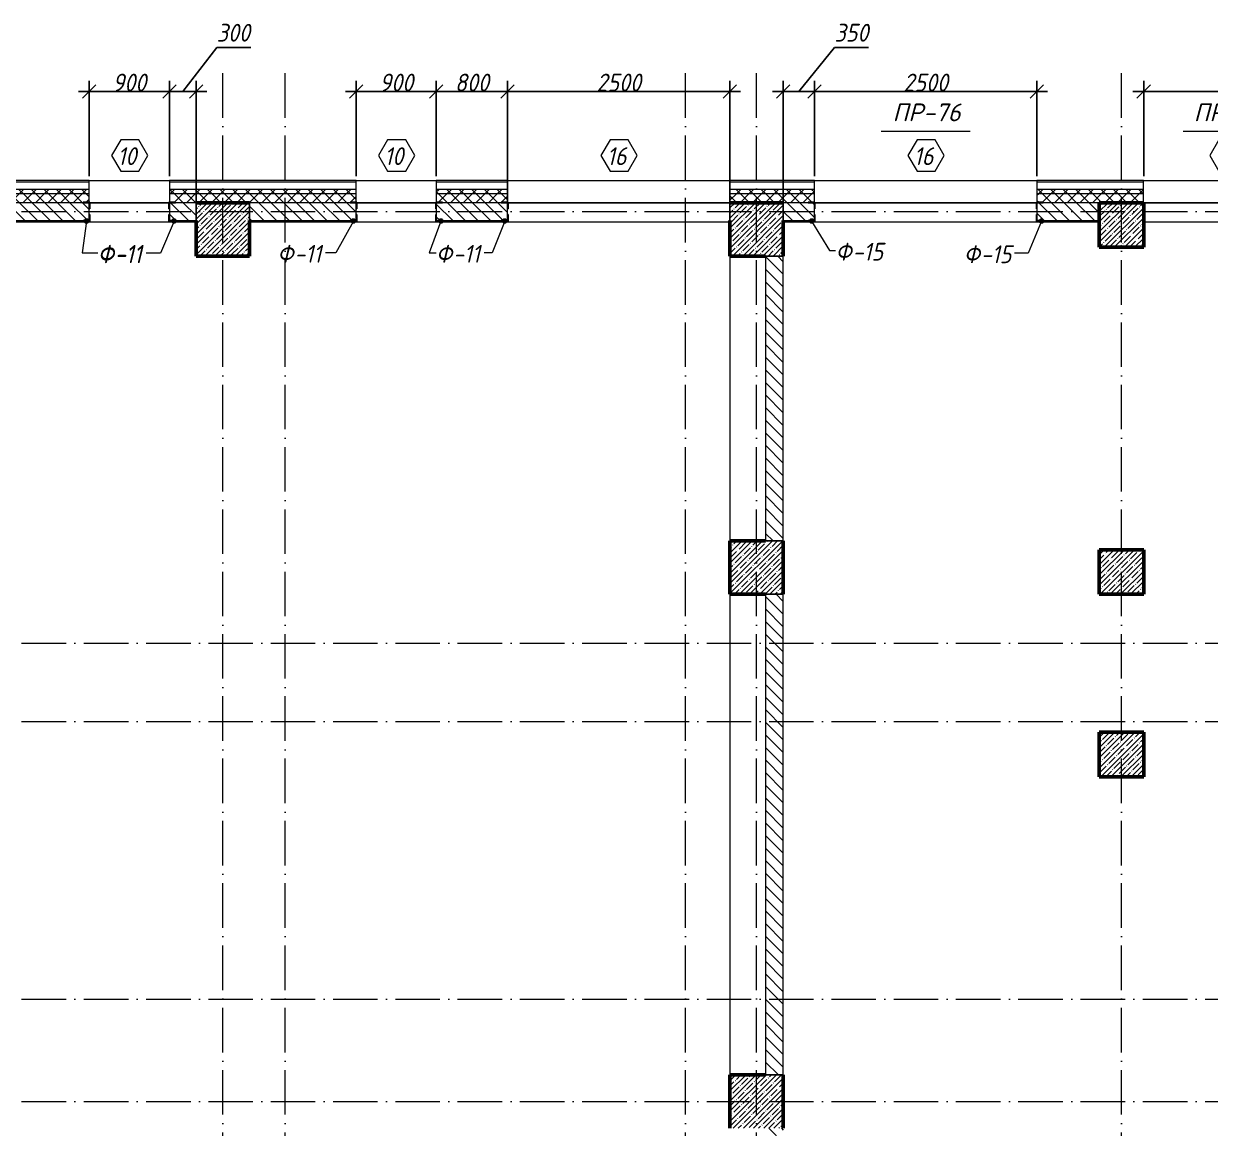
# Model space of a CAD drawing. Header units: millimetres. Extents: x -269418 to 201924, y -5890 to 98643.
# Drawn here: x 58223 to 71559, y 16700 to 29111 of the extents above; entities that cross this region are included whole.
import ezdxf

# ---------------------------------------------------------------- set-up
doc = ezdxf.new("R2010")
doc.units = ezdxf.units.MM
doc.linetypes.add('50_200_ШТРИХ_1Т_ш5_п1_п1_', pattern=[700, 500, -100, 0, -100])
for name, color, linetype, lineweight in [('A-ANNO-DIMS', 7, 'Continuous', 9), ('A-DETL', 7, 'Continuous', 9), ('A-FLOR', 7, 'Continuous', 9), ('A-GENM-1', 7, 'Continuous', 25), ('A-GENM-IDEN', 7, 'Continuous', 9), ('A-GLAZ-IDEN', 7, 'Continuous', 9), ('A-WALL', 7, 'Continuous', 5), ('A-WALL-1', 7, 'Continuous', 9), ('A-WALL-FNSH-1', 7, 'Continuous', 9), ('A-WALL-PATT-2', 7, 'Continuous', 5), ('I-WALL', 7, 'Continuous', 5), ('S-COLS', 7, 'Continuous', 9), ('S-COLS-1', 7, 'Continuous', 5), ('S-COLS-2', 7, 'Continuous', 50), ('Оси-1', 7, '50_200_ШТРИХ_1Т_ш5_п1_п1_', 9)]:
    doc.layers.add(name, color=color, linetype=linetype, lineweight=lineweight)
for name, color, linetype, lineweight, true_color in [('A-WALL-2', 7, 'Continuous', 13, 0xce0000), ('A-WALL-5', 7, 'Continuous', 5, 0xce0000), ('A-WALL-FNSH-2', 7, 'Continuous', 13, 0xce0000), ('A-WALL-PATT-1', 7, 'Continuous', 5, 0xce0000)]:
    doc.layers.add(name, color=color, linetype=linetype, lineweight=lineweight, true_color=true_color)
doc.styles.add('ISOCPEUR_I_2', font='isocpeui.ttf', dxfattribs={"width": 0.9, "height": 200})
doc.styles.add('ISOCPEUR_I_4', font='isocpeui.ttf', dxfattribs={"height": 200})
doc.dimstyles.new('ISO-2_0_0_9К_СРЕДНИЙ_1', dxfattribs={"dimscale": 304.8, "dimtxt": 199.196235, "dimasz": 0.492126, "dimexe": 0.393701, "dimexo": 0, "dimgap": 0, "dimtad": 1, "dimdec": 0, "dimzin": 0, "dimdsep": 46, "dimtxsty": 'ISOCPEUR_I_2', "dimblk1": 'OBLIQUE', "dimblk2": 'OBLIQUE', "dimsah": 1, "dimcen": 0.09, "dimdle": 0.393701, "dimazin": 0, "dimtfac": 1, "dimtdec": 4, "dimtix": 1, "dimtmove": 1, "dimatfit": 3, "dimfxl": 1, "dimtvp": 1, "dimtolj": 1, "dimtzin": 0, "dimarcsym": 2})
doc.dimstyles.new('ISO-2_0_0_9К_СРЕДНИЙ_2', dxfattribs={"dimscale": 304.8, "dimtxt": 199.196235, "dimasz": 0.492126, "dimexe": 0.393701, "dimexo": 0, "dimgap": 0, "dimtad": 1, "dimdec": 0, "dimzin": 0, "dimdsep": 46, "dimtxsty": 'ISOCPEUR_I_2', "dimblk1": 'OBLIQUE', "dimblk2": 'OBLIQUE', "dimsah": 1, "dimcen": 0.09, "dimdle": 0.393701, "dimazin": 0, "dimtfac": 1, "dimtdec": 4, "dimtix": 1, "dimtmove": 0, "dimatfit": 3, "dimfxl": 1, "dimtvp": 1, "dimtolj": 1, "dimtzin": 0, "dimarcsym": 2})
doc.dimstyles.new('ISO-2_0_0_9К_СРЕДНИЙ_ФОН', dxfattribs={"dimscale": 304.8, "dimtxt": 199.196235, "dimasz": 0.492126, "dimexe": 0.393701, "dimexo": 0, "dimgap": 0.164042, "dimtad": 1, "dimdec": 0, "dimdsep": 46, "dimtxsty": 'ISOCPEUR_I_2', "dimblk1": 'OBLIQUE', "dimblk2": 'OBLIQUE', "dimsah": 1, "dimcen": 0.09, "dimdle": 0.393701, "dimazin": 0, "dimtfac": 1, "dimtdec": 4, "dimtix": 1, "dimtmove": 0, "dimatfit": 3, "dimfxl": 1, "dimtvp": 1, "dimtfill": 1, "dimtolj": 1, "dimtzin": 0, "dimarcsym": 2})
pattern_1 = [(45, (0, 0), (-70.71068, 70.71068), []), (135, (0, 0), (-70.71068, -70.71068), [])]
pattern_2 = [(45, (0, 0), (-57.02463, 57.02463), []), (45, (57.025, 0), (-57.02463, 57.02463), [100.806, -20.161, 3.353, -16.808])]
pattern_3 = [(135, (0, 0), (-70.71068, -70.71068), [])]

# ---------------------------------------------------------------- blocks, each defined once
blk = doc.blocks.new('Колонна_Несущая_Прямоугольное сечение - Вн_ЖБ_500х500-V90-АР1_1_Кладочный план 3 этажа')
at = {"layer": 'S-COLS-1'}
h = blk.add_hatch(dxfattribs=at)
h.set_pattern_fill('FP_76', color=256, style=0, pattern_type=2)
h.set_pattern_definition([(45, (-70560, -22950), (-57.02463, 57.02463), []), (45, (-70502.975, -22950), (-57.02463, 57.02463), [100.806, -20.161, 3.353, -16.808])])
h.paths.add_polyline_path([(-250, -250), (250, -250), (250, 250), (-250, 250)], flags=0)
at = {"layer": 'S-COLS-2'}
for p, q in [((250, 250), (-250, 250)), ((-250, 250), (-250, -250)), ((250, -250), (250, 250)), ((-250, -250), (250, -250))]:
    blk.add_line(p, q, dxfattribs=at)
blk = doc.blocks.new('Колонна_Несущая_Прямоугольное сечение - Вн_ЖБ_500х500-V92-АР1_1_Кладочный план 3 этажа')
at = {"layer": 'S-COLS-1'}
h = blk.add_hatch(dxfattribs=at)
h.set_pattern_fill('FP_78', color=256, style=0, pattern_type=2)
h.set_pattern_definition([(45, (-70560, -26850), (-57.02463, 57.02463), []), (45, (-70502.975, -26850), (-57.02463, 57.02463), [100.806, -20.161, 3.353, -16.808])])
h.paths.add_polyline_path([(-250, -250), (250, -250), (250, 250), (-250, 250), (-250, -179)], flags=0)
at = {"layer": 'S-COLS-2'}
for p, q in [((250, 250), (-250, 250)), ((-250, 250), (-250, -250)), ((250, -250), (250, 250)), ((-250, -250), (250, -250))]:
    blk.add_line(p, q, dxfattribs=at)
blk = doc.blocks.new('Колонна_Несущая_Прямоугольное сечение - Вн_ЖБ_500х500-V101-АР1_1_Кладочный план 3 этажа')
at = {"layer": 'S-COLS-1'}
h = blk.add_hatch(dxfattribs=at)
h.set_pattern_fill('FP_87', color=256, style=0, pattern_type=2)
h.set_pattern_definition([(45, (-70560, -20900), (-57.02463, 57.02463), []), (45, (-70502.975, -20900), (-57.02463, 57.02463), [100.806, -20.161, 3.353, -16.808])])
h.paths.add_polyline_path([(-250, -250), (250, -250), (250, 250), (-250, 250)], flags=0)
at = {"layer": 'S-COLS-2'}
for p, q in [((250, 250), (-250, 250)), ((-250, 250), (-250, -250)), ((250, -250), (250, 250)), ((-250, -250), (250, -250))]:
    blk.add_line(p, q, dxfattribs=at)
blk = doc.blocks.new('Фахверк_СКБ_Уголок - Ф-11_200х2500 h-28441216-АР1_1_Кладочный план 3 этажа')
at = {"layer": 'A-GENM-1'}
for p, q in [((200, 156), (125, 156)), ((125, 156), (125, 81)), ((131, 81), (131, 150)), ((131, 150), (200, 150)), ((200, 150), (200, 156)), ((125, 81), (131, 81)), ((131, 19), (125, 19)), ((125, 19), (125, -56)), ((131, -50), (131, 19)), ((125, -56), (200, -56)), ((200, -50), (131, -50)), ((200, -56), (200, -50))]:
    blk.add_line(p, q, dxfattribs=at)
blk = doc.blocks.new('Фахверк_СКБ_Уголок - Ф-15_200х4030 h-31747211-АР1_1_Кладочный план 3 этажа')
at = {"layer": 'A-GENM-1'}
for p, q in [((200, 156), (125, 156)), ((125, 156), (125, 81)), ((131, 81), (131, 150)), ((131, 150), (200, 150)), ((200, 150), (200, 156)), ((125, 81), (131, 81)), ((131, 19), (125, 19)), ((125, 19), (125, -56)), ((131, -50), (131, 19)), ((125, -56), (200, -56)), ((200, -50), (131, -50)), ((200, -56), (200, -50))]:
    blk.add_line(p, q, dxfattribs=at)
blk = doc.blocks.new('AAR_СКБ_Марка_Окна_Перемычка и проем - Марка проема-25443838-АР1_1_Кладочный план 3 этажа')
at = {"layer": 'A-GLAZ-IDEN'}
for p, q in [((-0.97, -0.98), (-1.99, -2.75)), ((1.07, -0.98), (-0.97, -0.98)), ((2.09, -2.75), (1.07, -0.98)), ((-1.99, -2.75), (-0.97, -4.51)), ((1.07, -4.51), (2.09, -2.75)), ((-0.97, -4.51), (1.07, -4.51))]:
    blk.add_line(p, q, dxfattribs=at)
blk = doc.blocks.new('AAR_СКБ_Марка_Окна_Перемычка и проем - Марка перемычки и проема-25443834-АР1_1_Кладочный план 3 этажа')
at = {"layer": 'A-GLAZ-IDEN'}
for p, q in [((-5, 0), (5, 0)), ((-0.97, -0.98), (-1.99, -2.75)), ((1.07, -0.98), (-0.97, -0.98)), ((2.09, -2.75), (1.07, -0.98)), ((-1.99, -2.75), (-0.97, -4.51)), ((1.07, -4.51), (2.09, -2.75)), ((-0.97, -4.51), (1.07, -4.51))]:
    blk.add_line(p, q, dxfattribs=at)
blk = doc.blocks.new('_Oblique')
at = {"color": 0, "linetype": 'ByBlock', "lineweight": -2}
blk.add_line((-0.5, -0.5), (0.5, 0.5), dxfattribs=at)
blk = doc.blocks.new('DIMBLOCK472-АР1_1_Кладочный план 3 этажа')
at = {"layer": 'A-ANNO-DIMS', "color": 0, "lineweight": -2, "transparency": 16777216}
for p, q in [((70810, 27400), (70810, 28470)), ((72910, 27400), (72910, 28470)), ((70690, 28350), (73030, 28350))]:
    blk.add_line(p, q, dxfattribs=at)
at = {"layer": 'Defpoints', "color": 0, "transparency": 16777216}
for p in [(72910, 28350), (70810, 27400), (72910, 27400)]:
    blk.add_point(p, dxfattribs=at)
at = {"layer": 'A-ANNO-DIMS', "color": 0, "lineweight": -2, "transparency": 16777216, "xscale": 150, "yscale": 150, "zscale": 150, "rotation": 180}
blk.add_blockref('_Oblique', (70810, 28350), dxfattribs=at)
at = {"layer": 'A-ANNO-DIMS', "color": 0, "lineweight": -2, "transparency": 16777216, "xscale": 150, "yscale": 150, "zscale": 150}
blk.add_blockref('_Oblique', (72910, 28350), dxfattribs=at)
at = {"layer": 'A-ANNO-DIMS', "color": 0, "transparency": 16777216, "insert": (71860, 28500), "char_height": 200, "width": 560.81, "attachment_point": 5, "style": 'ISOCPEUR_I_2', "bg_fill": 3, "box_fill_scale": 1.1, "bg_fill_color": 256, "bg_fill_true_color": 13158600, "bg_fill_transparency": 0}
blk.add_mtext('\\A1;2100', dxfattribs=at)
blk = doc.blocks.new('DIMBLOCK473-АР1_1_Кладочный план 3 этажа')
at = {"layer": 'A-ANNO-DIMS', "color": 0, "lineweight": -2, "transparency": 16777216}
for p, q in [((66935, 28350), (67335, 28844)), ((67335, 28844), (67717, 28844)), ((66760, 27100), (66760, 28470)), ((67110, 27400), (67110, 28470)), ((66640, 28350), (67230, 28350))]:
    blk.add_line(p, q, dxfattribs=at)
at = {"layer": 'Defpoints', "color": 0, "transparency": 16777216}
for p in [(67110, 28350), (67110, 27400), (66760, 27100)]:
    blk.add_point(p, dxfattribs=at)
at = {"layer": 'A-ANNO-DIMS', "color": 0, "lineweight": -2, "transparency": 16777216, "xscale": 150, "yscale": 150, "zscale": 150, "rotation": 180}
blk.add_blockref('_Oblique', (66760, 28350), dxfattribs=at)
at = {"layer": 'A-ANNO-DIMS', "color": 0, "lineweight": -2, "transparency": 16777216, "xscale": 150, "yscale": 150, "zscale": 150}
blk.add_blockref('_Oblique', (67110, 28350), dxfattribs=at)
at = {"layer": 'A-ANNO-DIMS', "color": 0, "transparency": 16777216, "insert": (67335, 29110), "char_height": 200, "width": 455.09, "attachment_point": 1, "line_spacing_factor": 1.149209, "style": 'ISOCPEUR_I_2'}
blk.add_mtext('\\A1;350', dxfattribs=at)
blk = doc.blocks.new('DIMBLOCK474-АР1_1_Кладочный план 3 этажа')
at = {"layer": 'A-ANNO-DIMS', "color": 0, "lineweight": -2, "transparency": 16777216}
for p, q in [((67110, 27400), (67110, 28470)), ((69610, 27400), (69610, 28470)), ((66990, 28350), (69730, 28350))]:
    blk.add_line(p, q, dxfattribs=at)
at = {"layer": 'Defpoints', "color": 0, "transparency": 16777216}
for p in [(69610, 28350), (67110, 27400), (69610, 27400)]:
    blk.add_point(p, dxfattribs=at)
at = {"layer": 'A-ANNO-DIMS', "color": 0, "lineweight": -2, "transparency": 16777216, "xscale": 150, "yscale": 150, "zscale": 150, "rotation": 180}
blk.add_blockref('_Oblique', (67110, 28350), dxfattribs=at)
at = {"layer": 'A-ANNO-DIMS', "color": 0, "lineweight": -2, "transparency": 16777216, "xscale": 150, "yscale": 150, "zscale": 150}
blk.add_blockref('_Oblique', (69610, 28350), dxfattribs=at)
at = {"layer": 'A-ANNO-DIMS', "color": 0, "transparency": 16777216, "insert": (68360, 28450), "char_height": 200, "width": 606.78, "attachment_point": 5, "style": 'ISOCPEUR_I_2'}
blk.add_mtext('\\A1;2500', dxfattribs=at)
blk = doc.blocks.new('DIMBLOCK475-АР1_1_Кладочный план 3 этажа')
at = {"layer": 'A-ANNO-DIMS', "color": 0, "lineweight": -2, "transparency": 16777216}
for p, q in [((61960, 27400), (61960, 28470)), ((62860, 27400), (62860, 28470)), ((61840, 28350), (62980, 28350))]:
    blk.add_line(p, q, dxfattribs=at)
at = {"layer": 'Defpoints', "color": 0, "transparency": 16777216}
for p in [(62860, 28350), (61960, 27400), (62860, 27400)]:
    blk.add_point(p, dxfattribs=at)
at = {"layer": 'A-ANNO-DIMS', "color": 0, "lineweight": -2, "transparency": 16777216, "xscale": 150, "yscale": 150, "zscale": 150, "rotation": 180}
blk.add_blockref('_Oblique', (61960, 28350), dxfattribs=at)
at = {"layer": 'A-ANNO-DIMS', "color": 0, "lineweight": -2, "transparency": 16777216, "xscale": 150, "yscale": 150, "zscale": 150}
blk.add_blockref('_Oblique', (62860, 28350), dxfattribs=at)
at = {"layer": 'A-ANNO-DIMS', "color": 0, "transparency": 16777216, "insert": (62410, 28450), "char_height": 200, "width": 455.09, "attachment_point": 5, "style": 'ISOCPEUR_I_2'}
blk.add_mtext('\\A1;900', dxfattribs=at)
blk = doc.blocks.new('DIMBLOCK476-АР1_1_Кладочный план 3 этажа')
at = {"layer": 'A-ANNO-DIMS', "color": 0, "lineweight": -2, "transparency": 16777216}
for p, q in [((62860, 27400), (62860, 28470)), ((63660, 27100), (63660, 28470)), ((62740, 28350), (63780, 28350))]:
    blk.add_line(p, q, dxfattribs=at)
at = {"layer": 'Defpoints', "color": 0, "transparency": 16777216}
for p in [(63660, 28350), (62860, 27400), (63660, 27100)]:
    blk.add_point(p, dxfattribs=at)
at = {"layer": 'A-ANNO-DIMS', "color": 0, "lineweight": -2, "transparency": 16777216, "xscale": 150, "yscale": 150, "zscale": 150, "rotation": 180}
blk.add_blockref('_Oblique', (62860, 28350), dxfattribs=at)
at = {"layer": 'A-ANNO-DIMS', "color": 0, "lineweight": -2, "transparency": 16777216, "xscale": 150, "yscale": 150, "zscale": 150}
blk.add_blockref('_Oblique', (63660, 28350), dxfattribs=at)
at = {"layer": 'A-ANNO-DIMS', "color": 0, "transparency": 16777216, "insert": (63260, 28450), "char_height": 200, "width": 455.09, "attachment_point": 5, "style": 'ISOCPEUR_I_2'}
blk.add_mtext('\\A1;800', dxfattribs=at)
blk = doc.blocks.new('DIMBLOCK477-АР1_1_Кладочный план 3 этажа')
at = {"layer": 'A-ANNO-DIMS', "color": 0, "lineweight": -2, "transparency": 16777216}
for p, q in [((63660, 27100), (63660, 28470)), ((66160, 27100), (66160, 28470)), ((63540, 28350), (66280, 28350))]:
    blk.add_line(p, q, dxfattribs=at)
at = {"layer": 'Defpoints', "color": 0, "transparency": 16777216}
for p in [(66160, 28350), (63660, 27100), (66160, 27100)]:
    blk.add_point(p, dxfattribs=at)
at = {"layer": 'A-ANNO-DIMS', "color": 0, "lineweight": -2, "transparency": 16777216, "xscale": 150, "yscale": 150, "zscale": 150, "rotation": 180}
blk.add_blockref('_Oblique', (63660, 28350), dxfattribs=at)
at = {"layer": 'A-ANNO-DIMS', "color": 0, "lineweight": -2, "transparency": 16777216, "xscale": 150, "yscale": 150, "zscale": 150}
blk.add_blockref('_Oblique', (66160, 28350), dxfattribs=at)
at = {"layer": 'A-ANNO-DIMS', "color": 0, "transparency": 16777216, "insert": (64910, 28450), "char_height": 200, "width": 606.78, "attachment_point": 5, "style": 'ISOCPEUR_I_2'}
blk.add_mtext('\\A1;2500', dxfattribs=at)
blk = doc.blocks.new('DIMBLOCK478-АР1_1_Кладочный план 3 этажа')
at = {"layer": 'A-ANNO-DIMS', "color": 0, "lineweight": -2, "transparency": 16777216}
for p, q in [((58960, 27400), (58960, 28470)), ((59860, 27400), (59860, 28470)), ((58840, 28350), (59980, 28350))]:
    blk.add_line(p, q, dxfattribs=at)
at = {"layer": 'Defpoints', "color": 0, "transparency": 16777216}
for p in [(59860, 28350), (58960, 27400), (59860, 27400)]:
    blk.add_point(p, dxfattribs=at)
at = {"layer": 'A-ANNO-DIMS', "color": 0, "lineweight": -2, "transparency": 16777216, "xscale": 150, "yscale": 150, "zscale": 150, "rotation": 180}
blk.add_blockref('_Oblique', (58960, 28350), dxfattribs=at)
at = {"layer": 'A-ANNO-DIMS', "color": 0, "lineweight": -2, "transparency": 16777216, "xscale": 150, "yscale": 150, "zscale": 150}
blk.add_blockref('_Oblique', (59860, 28350), dxfattribs=at)
at = {"layer": 'A-ANNO-DIMS', "color": 0, "transparency": 16777216, "insert": (59410, 28450), "char_height": 200, "width": 455.09, "attachment_point": 5, "style": 'ISOCPEUR_I_2'}
blk.add_mtext('\\A1;900', dxfattribs=at)
blk = doc.blocks.new('DIMBLOCK479-АР1_1_Кладочный план 3 этажа')
at = {"layer": 'A-ANNO-DIMS', "color": 0, "lineweight": -2, "transparency": 16777216}
for p, q in [((60010, 28350), (60392, 28844)), ((60392, 28844), (60774, 28844)), ((59860, 27400), (59860, 28470)), ((60160, 27100), (60160, 28470)), ((59740, 28350), (60280, 28350))]:
    blk.add_line(p, q, dxfattribs=at)
at = {"layer": 'Defpoints', "color": 0, "transparency": 16777216}
for p in [(60160, 28350), (59860, 27400), (60160, 27100)]:
    blk.add_point(p, dxfattribs=at)
at = {"layer": 'A-ANNO-DIMS', "color": 0, "lineweight": -2, "transparency": 16777216, "xscale": 150, "yscale": 150, "zscale": 150, "rotation": 180}
blk.add_blockref('_Oblique', (59860, 28350), dxfattribs=at)
at = {"layer": 'A-ANNO-DIMS', "color": 0, "lineweight": -2, "transparency": 16777216, "xscale": 150, "yscale": 150, "zscale": 150}
blk.add_blockref('_Oblique', (60160, 28350), dxfattribs=at)
at = {"layer": 'A-ANNO-DIMS', "color": 0, "transparency": 16777216, "insert": (60392, 29110), "char_height": 200, "width": 455.09, "attachment_point": 1, "line_spacing_factor": 1.149209, "style": 'ISOCPEUR_I_2'}
blk.add_mtext('\\A1;300', dxfattribs=at)

msp = doc.modelspace()

# ---------------------------------------------------------------- hatches: boundary and pattern name
at = {"layer": 'A-GENM-IDEN'}
h = msp.add_hatch(color=256, dxfattribs=at)
edge = h.paths.add_edge_path(flags=0)
edge.add_arc((58928.3, 26894), 25, 0, 360)
h = msp.add_hatch(color=256, dxfattribs=at)
edge = h.paths.add_edge_path(flags=0)
edge.add_arc((59912.1, 26894), 25, 0, 360)
h = msp.add_hatch(color=256, dxfattribs=at)
edge = h.paths.add_edge_path(flags=0)
edge.add_arc((61928.3, 26894), 25, 0, 360)
h = msp.add_hatch(color=256, dxfattribs=at)
edge = h.paths.add_edge_path(flags=0)
edge.add_arc((62912.1, 26894), 25, 0, 360)
h = msp.add_hatch(color=256, dxfattribs=at)
edge = h.paths.add_edge_path(flags=0)
edge.add_arc((63628.3, 26894), 25, 0, 360)
h = msp.add_hatch(color=256, dxfattribs=at)
edge = h.paths.add_edge_path(flags=0)
edge.add_arc((67078.3, 26894), 25, 0, 360)
h = msp.add_hatch(color=256, dxfattribs=at)
edge = h.paths.add_edge_path(flags=0)
edge.add_arc((69662.1, 26894), 25, 0, 360)
at = {"layer": 'A-WALL-PATT-1'}
h = msp.add_hatch(dxfattribs=at)
h.set_pattern_fill('FP_1', color=256, style=0, pattern_type=2)
h.set_pattern_definition(pattern_3)
h.paths.add_polyline_path([(66159.8, 26900), (66160, 26900), (66159.8, 27100)], flags=0)
h.paths.add_polyline_path([(58959.8, 26900), (58959.8, 27100), (57859.8, 27100), (57859.8, 26900), (58890.8, 26900)], flags=0)
h.paths.add_polyline_path([(63659.8, 26900), (63659.8, 27100), (62859.8, 27100), (62859.8, 26900), (63590.8, 26900)], flags=0)
h.paths.add_polyline_path([(59859.8, 26900), (60160, 26900), (60160, 27100), (59859.8, 27100), (59859.8, 26969)], flags=0)
h.paths.add_polyline_path([(60760, 26900), (61959.8, 26900), (61959.8, 27100), (60760, 27100)], flags=0)
h.paths.add_polyline_path([(50690.8, 26900), (50759.8, 26900), (50759.8, 27100), (49660.1, 27100), (49660.1, 26900), (50385, 26900)], flags=0)
h.paths.add_polyline_path([(54160, 26900), (54160, 27100), (53259.8, 27100), (53259.8, 26900), (53328.8, 26900)], flags=0)
h.paths.add_polyline_path([(47728.8, 26900), (48160, 26900), (48160, 27100), (47659.8, 27100), (47659.8, 26900), (47677.3, 26900)], flags=0)
h.paths.add_polyline_path([(44490.8, 26900), (44559.8, 26900), (44559.8, 27100), (42760, 27100), (42760, 26900)], flags=0)
h = msp.add_hatch(dxfattribs=at)
h.set_pattern_fill('FP_1', color=256, style=0, pattern_type=2)
h.set_pattern_definition(pattern_3)
h.paths.add_polyline_path([(69678.8, 26900), (70310, 26900), (70310, 27100), (69609.8, 27100), (69609.8, 26900)], flags=0)
h.paths.add_polyline_path([(67109.8, 26900), (67109.8, 27100), (66760, 27100), (66760, 26900), (67040.8, 26900)], flags=0)
h = msp.add_hatch(dxfattribs=at)
h.set_pattern_fill('FP_1', color=256, style=0, pattern_type=2)
h.set_pattern_definition(pattern_3)
h.paths.add_polyline_path([(66631.2, 12300), (66760, 12300), (66760, 16700), (66560, 16700), (66560, 12300)], flags=0)
h.paths.add_polyline_path([(66760, 17300), (66760, 22700), (66560, 22700), (66560, 17300)], flags=0)
h.paths.add_polyline_path([(66760, 23300), (66760, 26500), (66560, 26500), (66560, 23300)], flags=0)
at = {"layer": 'A-WALL-PATT-2'}
h = msp.add_hatch(dxfattribs=at)
h.set_pattern_fill('FP_2', color=256, style=0, pattern_type=2)
h.set_pattern_definition(pattern_1)
h.paths.add_polyline_path([(93160, 27200), (93210, 27200), (93210, 27250), (80349.8, 27250), (80349.8, 27200), (91000.5, 27200)], flags=0)
h.paths.add_polyline_path([(77249.8, 27200), (77249.8, 27250), (76349.8, 27250), (76349.8, 27200)], flags=0)
h.paths.add_polyline_path([(74249.8, 27200), (74249.8, 27250), (72909.8, 27250), (72909.8, 27200)], flags=0)
h.paths.add_polyline_path([(69609.8, 27200), (70809.8, 27200), (70809.8, 27250), (69609.8, 27250)], flags=0)
h.paths.add_polyline_path([(66159.8, 27200), (67109.8, 27200), (67109.8, 27250), (66159.8, 27250)], flags=0)
h.paths.add_polyline_path([(58959.8, 27200), (58959.8, 27250), (57859.8, 27250), (57859.8, 27200), (58508.1, 27200)], flags=0)
h.paths.add_polyline_path([(63659.8, 27200), (63659.8, 27250), (62859.8, 27250), (62859.8, 27200)], flags=0)
h.paths.add_polyline_path([(61959.8, 27200), (61959.8, 27250), (59859.8, 27250), (59859.8, 27200), (61215.8, 27200)], flags=0)
h.paths.add_polyline_path([(50759.8, 27200), (50759.8, 27250), (49660.1, 27250), (49660.1, 27200), (50385, 27200)], flags=0)
h.paths.add_polyline_path([(53259.8, 27200), (54759.8, 27200), (54759.8, 27250), (53259.8, 27250)], flags=0)
h.paths.add_polyline_path([(48760.1, 27200), (48760.1, 27250), (47659.8, 27250), (47659.8, 27200), (47677.3, 27200)], flags=0)
h.paths.add_polyline_path([(42261.9, 27200), (44559.8, 27200), (44559.8, 27250), (42060, 27250), (42060, 27200), (42160, 27200)], flags=0)
h = msp.add_hatch(dxfattribs=at)
h.set_pattern_fill('FP_2', color=256, style=0, pattern_type=2)
h.set_pattern_definition(pattern_1)
h.paths.add_polyline_path([(93160, 27100), (93160, 27200), (80349.8, 27200), (80350.3, 27106), (80418.8, 27106), (80418.8, 27100), (93060, 27100)], flags=0)
h.paths.add_polyline_path([(73540, 27100), (74180.8, 27100), (74180.8, 27106), (74249.8, 27106), (74249.8, 27200), (72909.8, 27200), (72910.3, 27106), (72978.8, 27105.1), (72978.8, 27100)], flags=0)
h.paths.add_polyline_path([(77249.8, 27100), (77249.8, 27200), (76349.8, 27200), (76350.3, 27106), (76418.8, 27106), (76418.8, 27100), (76750, 27100)], flags=0)
h.paths.add_polyline_path([(62928.8, 27100), (63590.8, 27100), (63590.8, 27106), (63659.8, 27106), (63659.8, 27200), (62859.8, 27200), (62860.3, 27106), (62928.8, 27106)], flags=0)
h.paths.add_polyline_path([(70809.8, 27100), (70809.8, 27200), (69609.8, 27200), (69610.3, 27106), (69678.8, 27106), (69678.8, 27100), (70310, 27100)], flags=0)
h.paths.add_polyline_path([(66159.8, 27100), (67040.8, 27100), (67040.8, 27106), (67109.8, 27106), (67109.8, 27200), (66159.8, 27200)], flags=0)
h.paths.add_polyline_path([(57928.8, 27100), (58890.8, 27100), (58890.8, 27106), (58959.8, 27106), (58959.8, 27200), (57859.8, 27200), (57860.3, 27106), (57928.8, 27106)], flags=0)
h.paths.add_polyline_path([(59928.8, 27100), (61890.8, 27100), (61890.8, 27106), (61959.8, 27106), (61959.8, 27200), (59859.8, 27200), (59860.3, 27106), (59928.8, 27106), (59928.8, 27103.3)], flags=0)
h.paths.add_polyline_path([(54759.8, 27100), (54759.8, 27200), (53259.8, 27200), (53260.3, 27106), (53328.8, 27106), (53328.8, 27100)], flags=0)
h.paths.add_polyline_path([(50690.8, 27100), (50690.8, 27106), (50759.8, 27106), (50759.8, 27200), (49660.1, 27200), (49660.6, 27106), (49729.1, 27106), (49729.1, 27100), (50385, 27100)], flags=0)
h.paths.add_polyline_path([(48760.1, 27100), (48760.1, 27200), (47659.8, 27200), (47659.8, 27106), (47728.8, 27106), (47728.8, 27100)], flags=0)
h.paths.add_polyline_path([(42261.9, 27100), (44490.8, 27100), (44490.8, 27106), (44559.8, 27106), (44559.8, 27200), (42160, 27200), (42160, 27100)], flags=0)
at = {"layer": 'S-COLS-1'}
h = msp.add_hatch(dxfattribs=at)
h.set_pattern_fill('FP_4', color=256, style=0, pattern_type=2)
h.set_pattern_definition(pattern_2)
h.paths.add_polyline_path([(60160, 26500), (60760, 26500), (60760, 27100), (60160, 27100), (60160, 26671.4)], flags=0)
h = msp.add_hatch(dxfattribs=at)
h.set_pattern_fill('FP_4', color=256, style=0, pattern_type=2)
h.set_pattern_definition(pattern_2)
h.paths.add_polyline_path([(66760, 26500), (66760, 27100), (66160, 27100), (66160, 26500), (66560, 26500)], flags=0)
h = msp.add_hatch(dxfattribs=at)
h.set_pattern_fill('FP_4', color=256, style=0, pattern_type=2)
h.set_pattern_definition(pattern_2)
h.paths.add_polyline_path([(66160, 22700), (66760, 22700), (66760, 23300), (66160, 23300)], flags=0)
h = msp.add_hatch(dxfattribs=at)
h.set_pattern_fill('FP_4', color=256, style=0, pattern_type=2)
h.set_pattern_definition(pattern_2)
h.paths.add_polyline_path([(66560, 16700), (66760, 16700), (66760, 17300), (66160, 17300), (66160, 16700)], flags=0)

# ---------------------------------------------------------------- linework, layer by layer
at = {"layer": 'A-DETL'}
for p, q in [((58959.8, 27250), (57859.8, 27250)), ((61959.8, 27250), (59859.8, 27250)), ((63659.8, 27250), (62859.8, 27250)), ((67109.8, 27250), (66159.8, 27250)), ((70809.8, 27250), (69609.8, 27250))]:
    msp.add_line(p, q, dxfattribs=at)
at = {"layer": 'A-FLOR'}
for p, q in [((66160, 26500), (66160, 23300)), ((66160, 22700), (66160, 17300))]:
    msp.add_line(p, q, dxfattribs=at)
at = {"layer": 'A-GENM-IDEN'}
for p, q in [((58928.3, 26894), (58881.4, 26538.3)), ((59912.1, 26894), (59762, 26532.9)), ((61928.3, 26894), (61732.5, 26538.3)), ((62912.1, 26894), (62778.2, 26538.3)), ((63628.3, 26894), (63486, 26538.3)), ((67078.3, 26894), (67278.3, 26561.6)), ((69662.1, 26894), (69512, 26532.9)), ((58881.4, 26538.3), (59056.1, 26538.3)), ((61732.5, 26538.3), (61616.1, 26538.3)), ((62778.2, 26538.3), (62857.3, 26538.3)), ((63486, 26538.3), (63399.5, 26538.3)), ((67278.3, 26561.6), (67347.3, 26561.6)), ((59762, 26532.9), (59598.4, 26532.9)), ((69512, 26532.9), (69359.9, 26532.9))]:
    msp.add_line(p, q, dxfattribs=at)
for centre in [(58928.3, 26894), (59912.1, 26894), (61928.3, 26894), (62912.1, 26894), (63628.3, 26894), (67078.3, 26894), (69662.1, 26894)]:
    msp.add_circle(centre, 25, dxfattribs=at)
at = {"layer": 'A-WALL'}
for p, q in [((58959.8, 27330), (57859.8, 27330)), ((61959.8, 27330), (59859.8, 27330)), ((63659.8, 27330), (62859.8, 27330)), ((67109.8, 27330), (66159.8, 27330)), ((70809.8, 27330), (69609.8, 27330)), ((58959.8, 27200), (57859.8, 27200)), ((61959.8, 27200), (59859.8, 27200)), ((63659.8, 27200), (62859.8, 27200)), ((67109.8, 27200), (66159.8, 27200)), ((70809.8, 27200), (69609.8, 27200))]:
    msp.add_line(p, q, dxfattribs=at)
at = {"layer": 'A-WALL-1'}
for p, q in [((58959.8, 27350), (59859.8, 27350)), ((61959.8, 27350), (62859.8, 27350)), ((63659.8, 27350), (66159.8, 27350)), ((67109.8, 27350), (69609.8, 27350)), ((70809.8, 27350), (72909.8, 27350)), ((58959.8, 27106), (58959.8, 27330)), ((59859.8, 27330), (59859.8, 27106)), ((61959.8, 27106), (61959.8, 27330)), ((62859.8, 27330), (62859.8, 27106)), ((63659.8, 27106), (63659.8, 27330)), ((66159.8, 27330), (66159.8, 27100)), ((67109.8, 27106), (67109.8, 27330)), ((69609.8, 27330), (69609.8, 27106)), ((70809.8, 27100), (70809.8, 27330)), ((59853.8, 27100), (58965.8, 27100)), ((60160, 27100), (60760, 27100)), ((62853.8, 27100), (61965.8, 27100)), ((66760, 27100), (63665.8, 27100)), ((69603.8, 27100), (67115.8, 27100)), ((72903.8, 27100), (70810, 27100))]:
    msp.add_line(p, q, dxfattribs=at)
at = {"layer": 'A-WALL-2'}
for p, q in [((58890.8, 27100), (57928.8, 27100)), ((60160, 27100), (59928.8, 27100)), ((61890.8, 27100), (60760, 27100)), ((63590.8, 27100), (62928.8, 27100)), ((66160, 27100), (66159.8, 27100)), ((66159.8, 27100), (66159.8, 26900)), ((67040.8, 27100), (66760, 27100)), ((70310, 27100), (69678.8, 27100)), ((58959.8, 26969), (58959.8, 27031)), ((59859.8, 27031), (59859.8, 26969)), ((61959.8, 26969), (61959.8, 27031)), ((62859.8, 27031), (62859.8, 26969)), ((63659.8, 26969), (63659.8, 27031)), ((67109.8, 26969), (67109.8, 27031)), ((69609.8, 27031), (69609.8, 26969)), ((57928.8, 26900), (58890.8, 26900)), ((59928.8, 26900), (60160, 26900)), ((60760, 26900), (61890.8, 26900)), ((62928.8, 26900), (63590.8, 26900)), ((66159.8, 26900), (66160, 26900)), ((66760, 26900), (67040.8, 26900)), ((69678.8, 26900), (70310, 26900))]:
    msp.add_line(p, q, dxfattribs=at)
at = {"layer": 'A-WALL-5'}
for p, q in [((60160, 26900), (60160, 27100)), ((60760, 27100), (60760, 26900)), ((66160, 26900), (66160, 27100)), ((66760, 27100), (66760, 26900)), ((66760, 26500), (66560, 26500)), ((66560, 23300), (66760, 23300)), ((66760, 22700), (66560, 22700)), ((66560, 17300), (66760, 17300))]:
    msp.add_line(p, q, dxfattribs=at)
at = {"layer": 'A-WALL-FNSH-1'}
for p, q in [((58959.8, 27350), (57859.8, 27350)), ((58959.8, 27330), (58959.8, 27350)), ((61959.8, 27350), (59859.8, 27350)), ((59859.8, 27350), (59859.8, 27330)), ((61959.8, 27330), (61959.8, 27350)), ((63659.8, 27350), (62859.8, 27350)), ((62859.8, 27350), (62859.8, 27330)), ((63659.8, 27330), (63659.8, 27350)), ((67109.8, 27350), (66159.8, 27350)), ((66159.8, 27350), (66159.8, 27330)), ((67109.8, 27330), (67109.8, 27350)), ((70809.8, 27350), (69609.8, 27350)), ((69609.8, 27350), (69609.8, 27330)), ((70809.8, 27330), (70809.8, 27350))]:
    msp.add_line(p, q, dxfattribs=at)
at = {"layer": 'A-WALL-FNSH-2'}
for p, q in [((66560, 26500), (66560, 23300)), ((66760, 23300), (66760, 26500)), ((66560, 22700), (66560, 17300)), ((66760, 17300), (66760, 22700))]:
    msp.add_line(p, q, dxfattribs=at)
at = {"layer": 'I-WALL'}
for p, q in [((58965.8, 27100), (59853.8, 27100)), ((61965.8, 27100), (62853.8, 27100)), ((63665.8, 27100), (66159.8, 27100)), ((67115.8, 27100), (69603.8, 27100)), ((70810, 27100), (72903.8, 27100)), ((60160, 26880), (54760, 26880)), ((66160, 26880), (60760, 26880)), ((70310, 26880), (66760, 26880)), ((73540, 26880), (70810, 26880))]:
    msp.add_line(p, q, dxfattribs=at)
at = {"layer": 'S-COLS'}
for p, q in [((60160, 27100), (60160, 26900)), ((60760, 26900), (60760, 27100)), ((66160, 27100), (66160, 26900)), ((66760, 26900), (66760, 27100)), ((66560, 26500), (66760, 26500)), ((66760, 23300), (66560, 23300)), ((66560, 22700), (66760, 22700)), ((66760, 17300), (66560, 17300))]:
    msp.add_line(p, q, dxfattribs=at)
at = {"layer": 'S-COLS-2'}
for p, q in [((60760, 27100), (60160, 27100)), ((66760, 27100), (66160, 27100)), ((60160, 26900), (60160, 26500)), ((60760, 26500), (60760, 26900)), ((66160, 26900), (66160, 26500)), ((66760, 26500), (66760, 26900)), ((60160, 26500), (60760, 26500)), ((66160, 26500), (66560, 26500)), ((66560, 23300), (66160, 23300)), ((66160, 23300), (66160, 22700)), ((66760, 22700), (66760, 23300)), ((66160, 22700), (66560, 22700)), ((66560, 17300), (66160, 17300)), ((66160, 17300), (66160, 16700)), ((66760, 16700), (66760, 17300))]:
    msp.add_line(p, q, dxfattribs=at)
at = {"layer": 'Оси-1'}
for p, q in [((60460, -4150), (60460, 28636.9)), ((61160, -4150), (61160, 28636.9)), ((65660, -4150), (65660, 28636.9)), ((66460, -4150), (66460, 28636.9)), ((70560, -4150), (70560, 28636.9)), ((-6210, 27000), (125951.6, 27000)), ((-6210, 22150), (125951.6, 22150)), ((-6210, 21270), (125951.6, 21270)), ((-6210, 18150), (125951.6, 18150)), ((-6210, 17000), (125951.6, 17000))]:
    msp.add_line(p, q, dxfattribs=at)

# ---------------------------------------------------------------- block references
at = {"layer": 'A-GENM-1', "rotation": 180}
for name, p in [('Фахверк_СКБ_Уголок - Ф-11_200х2500 h-28441216-АР1_1_Кладочный план 3 этажа', (59090.8, 27050)), ('Фахверк_СКБ_Уголок - Ф-11_200х2500 h-28441216-АР1_1_Кладочный план 3 этажа', (62090.8, 27050)), ('Фахверк_СКБ_Уголок - Ф-11_200х2500 h-28441216-АР1_1_Кладочный план 3 этажа', (63790.8, 27050)), ('Фахверк_СКБ_Уголок - Ф-15_200х4030 h-31747211-АР1_1_Кладочный план 3 этажа', (67240.8, 27050))]:
    msp.add_blockref(name, p, dxfattribs=at)
at = {"layer": 'A-GENM-1'}
for name, p in [('Фахверк_СКБ_Уголок - Ф-11_200х2500 h-28441216-АР1_1_Кладочный план 3 этажа', (59728.8, 26950)), ('Фахверк_СКБ_Уголок - Ф-11_200х2500 h-28441216-АР1_1_Кладочный план 3 этажа', (62728.8, 26950)), ('Фахверк_СКБ_Уголок - Ф-15_200х4030 h-31747211-АР1_1_Кладочный план 3 этажа', (69478.8, 26950))]:
    msp.add_blockref(name, p, dxfattribs=at)
at = {"layer": 'A-GLAZ-IDEN', "xscale": 99.99999999999993, "yscale": 99.99999999999993, "zscale": 99.99999999999993}
for name, p in [('AAR_СКБ_Марка_Окна_Перемычка и проем - Марка перемычки и проема-25443834-АР1_1_Кладочный план 3 этажа', (68359.8, 27905.6)), ('AAR_СКБ_Марка_Окна_Перемычка и проем - Марка перемычки и проема-25443834-АР1_1_Кладочный план 3 этажа', (71753.6, 27905.6)), ('AAR_СКБ_Марка_Окна_Перемычка и проем - Марка проема-25443838-АР1_1_Кладочный план 3 этажа', (59409.8, 27905.6)), ('AAR_СКБ_Марка_Окна_Перемычка и проем - Марка проема-25443838-АР1_1_Кладочный план 3 этажа', (62409.8, 27905.6)), ('AAR_СКБ_Марка_Окна_Перемычка и проем - Марка проема-25443838-АР1_1_Кладочный план 3 этажа', (64909.8, 27905.6))]:
    msp.add_blockref(name, p, dxfattribs=at)
at = {"layer": 'S-COLS'}
for name, p in [('Колонна_Несущая_Прямоугольное сечение - Вн_ЖБ_500х500-V92-АР1_1_Кладочный план 3 этажа', (70560, 26850)), ('Колонна_Несущая_Прямоугольное сечение - Вн_ЖБ_500х500-V90-АР1_1_Кладочный план 3 этажа', (70560, 22950)), ('Колонна_Несущая_Прямоугольное сечение - Вн_ЖБ_500х500-V101-АР1_1_Кладочный план 3 этажа', (70560, 20900))]:
    msp.add_blockref(name, p, dxfattribs=at)

# ---------------------------------------------------------------- texts
at = {"layer": 'A-GENM-IDEN', "char_height": 200, "attachment_point": 1}
for s, insert, width, style in [('ПР', (67987.5, 28214.9), 416.877, 'ISOCPEUR_I_4'), ('-76', (68331.5, 28214.9), 529.114, 'ISOCPEUR_I_4'), ('\\fISOCPEUR|b0|i1|c204|p34|;\\W.9;Ф', (59056.1, 26625.9), 230.886, 'ISOCPEUR_I_2'), ('\\fISOCPEUR|b0|i1|c204|p34|;\\W.9;Ф', (59056.1, 26620.5), 230.886, 'ISOCPEUR_I_2'), ('-11', (59246.6, 26625.9), 389.62, 'ISOCPEUR_I_2'), ('-11', (59246.6, 26620.5), 389.62, 'ISOCPEUR_I_2'), ('\\fISOCPEUR|b0|i1|c204|p34|;\\W.9;Ф', (61073.9, 26625.9), 230.886, 'ISOCPEUR_I_2'), ('-11', (61264.4, 26625.9), 389.62, 'ISOCPEUR_I_2'), ('\\fISOCPEUR|b0|i1|c204|p34|;\\W.9;Ф', (62857.3, 26625.9), 230.886, 'ISOCPEUR_I_2'), ('\\fISOCPEUR|b0|i1|c204|p34|;\\W.9;Ф', (62857.3, 26625.9), 230.886, 'ISOCPEUR_I_2'), ('-11', (63047.8, 26625.9), 389.62, 'ISOCPEUR_I_2'), ('-11', (63047.8, 26625.9), 389.62, 'ISOCPEUR_I_2'), ('\\fISOCPEUR|b0|i1|c204|p34|;\\W.9;Ф', (67347.3, 26649.2), 230.886, 'ISOCPEUR_I_2'), ('-15', (67537.8, 26649.2), 432.911, 'ISOCPEUR_I_2'), ('\\fISOCPEUR|b0|i1|c204|p34|;\\W.9;Ф', (68788.6, 26620.5), 230.886, 'ISOCPEUR_I_2'), ('-15', (68979.1, 26620.5), 432.911, 'ISOCPEUR_I_2')]:
    msp.add_mtext(s, dxfattribs=dict(at, insert=insert, width=width, style=style))
at = {"layer": 'A-GLAZ-IDEN', "char_height": 200, "width": 274.177, "attachment_point": 1, "style": 'ISOCPEUR_I_2'}
for s, insert in [('10', (59275.9, 27722.9)), ('10', (62275.9, 27722.9)), ('16', (64775.9, 27722.9)), ('16', (68225.9, 27722.9))]:
    msp.add_mtext(s, dxfattribs=dict(at, insert=insert))

# ---------------------------------------------------------------- dimensions: what is measured, and where the dimension line sits
at = {"layer": 'A-ANNO-DIMS'}
for base, p1, p2, override, picture, middle in [((60160, 28350), (59859.8, 27400), (60160, 27100), {"dimpost": '<>', "dimfxl": 424.417121}, 'DIMBLOCK479-АР1_1_Кладочный план 3 этажа', (60392, 28843.6)), ((67109.8, 28350), (66760, 27100), (67109.8, 27400), {"dimpost": '<>', "dimfxl": 460.812858}, 'DIMBLOCK473-АР1_1_Кладочный план 3 этажа', (67335.1, 28843.6))]:
    dim = msp.add_linear_dim(base=base, p1=p1, p2=p2, dimstyle='ISO-2_0_0_9К_СРЕДНИЙ_1', override=override, dxfattribs=at)
    dim.commit()
    dim.dimension.update_dxf_attribs({"geometry": picture, "text_midpoint": middle, "dimtype": 160})
for base, p1, p2, override, picture, middle in [((59859.8, 28350), (58959.8, 27400), (59859.8, 27400), {"dimpost": '<>', "dimfxl": 900}, 'DIMBLOCK478-АР1_1_Кладочный план 3 этажа', (59409.8, 28450)), ((62859.8, 28350), (61959.8, 27400), (62859.8, 27400), {"dimpost": '<>', "dimfxl": 900}, 'DIMBLOCK475-АР1_1_Кладочный план 3 этажа', (62409.8, 28450)), ((63659.8, 28350), (62859.8, 27400), (63659.8, 27100), {"dimpost": '<>', "dimfxl": 854.400355}, 'DIMBLOCK476-АР1_1_Кладочный план 3 этажа', (63259.8, 28450)), ((66160, 28350), (63659.8, 27100), (66160, 27100), {"dimpost": '<>', "dimfxl": 2500.21651}, 'DIMBLOCK477-АР1_1_Кладочный план 3 этажа', (64909.9, 28450)), ((69609.8, 28350), (67109.8, 27400), (69609.8, 27400), {"dimpost": '<>', "dimfxl": 2500}, 'DIMBLOCK474-АР1_1_Кладочный план 3 этажа', (68359.8, 28450))]:
    dim = msp.add_linear_dim(base=base, p1=p1, p2=p2, dimstyle='ISO-2_0_0_9К_СРЕДНИЙ_2', override=override, dxfattribs=at)
    dim.commit()
    dim.dimension.update_dxf_attribs({"geometry": picture, "text_midpoint": middle})

# ---------------------------------------------------------------- next in the draw order: dimensions: what is measured, and where the dimension line sits
dim = msp.add_linear_dim(base=(72909.8, 28350), p1=(70809.8, 27400), p2=(72909.8, 27400), dimstyle='ISO-2_0_0_9К_СРЕДНИЙ_ФОН', override={"dimpost": '<>', "dimfxl": 2100}, dxfattribs=at)
dim.commit()
dim.dimension.update_dxf_attribs({"geometry": 'DIMBLOCK472-АР1_1_Кладочный план 3 этажа', "text_midpoint": (71859.8, 28500)})

# ---------------------------------------------------------------- next in the draw order: texts
at = {"layer": 'A-GENM-IDEN', "insert": (71372.3, 28214.9), "char_height": 200, "width": 416.877, "attachment_point": 1, "style": 'ISOCPEUR_I_4'}
msp.add_mtext('ПР', dxfattribs=at)

doc.saveas('drawing.dxf')
